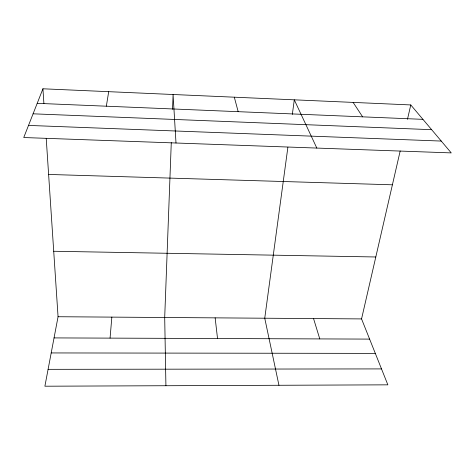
<?xml version="1.0" encoding="UTF-8"?>
<svg xmlns="http://www.w3.org/2000/svg" width="475" height="475" viewBox="0 0 475 475"><rect width="100%" height="100%" fill="white"/><g stroke="black" fill="none" stroke-linecap="round" stroke-linejoin="round"><path stroke-width="0.71" d="M171.279 142.589L164.7 317.496L165.917 385.73M172.532 109.298L173.084 94.501L175.999 143.005M110.063 338.117L111.845 317.116M287.886 147.232L264.747 318.22L278.95 385.278M292.327 114.416L294.298 99.827L316.813 148.069M106.341 106.204L108.698 91.675M46.212 138.261L58.063 316.73L44.893 386.211L387.861 384.839L361.558 318.915L400.182 150.991M407.467 119.332L410.774 104.939L42.928 88.789L23.75 137.53L451.25 152.902L410.774 104.939M48.094 369.336L381.502 368.909M51.199 352.937L375.309 353.382M54.049 337.909L369.609 339.103M58.063 316.73L361.558 318.915M53.717 251.257L375.802 256.981M48.616 174.444L392.403 184.805M28.518 125.418L441.263 141.069M33.078 113.816L431.662 129.687M37.204 103.33L422.934 119.35M353.115 102.41L362.627 116.844M313.548 318.571L319.776 338.912M234.306 97.191L238.177 111.678M215.139 317.858L217.532 338.527M42.928 88.789L43.908 103.556"/></g></svg>
